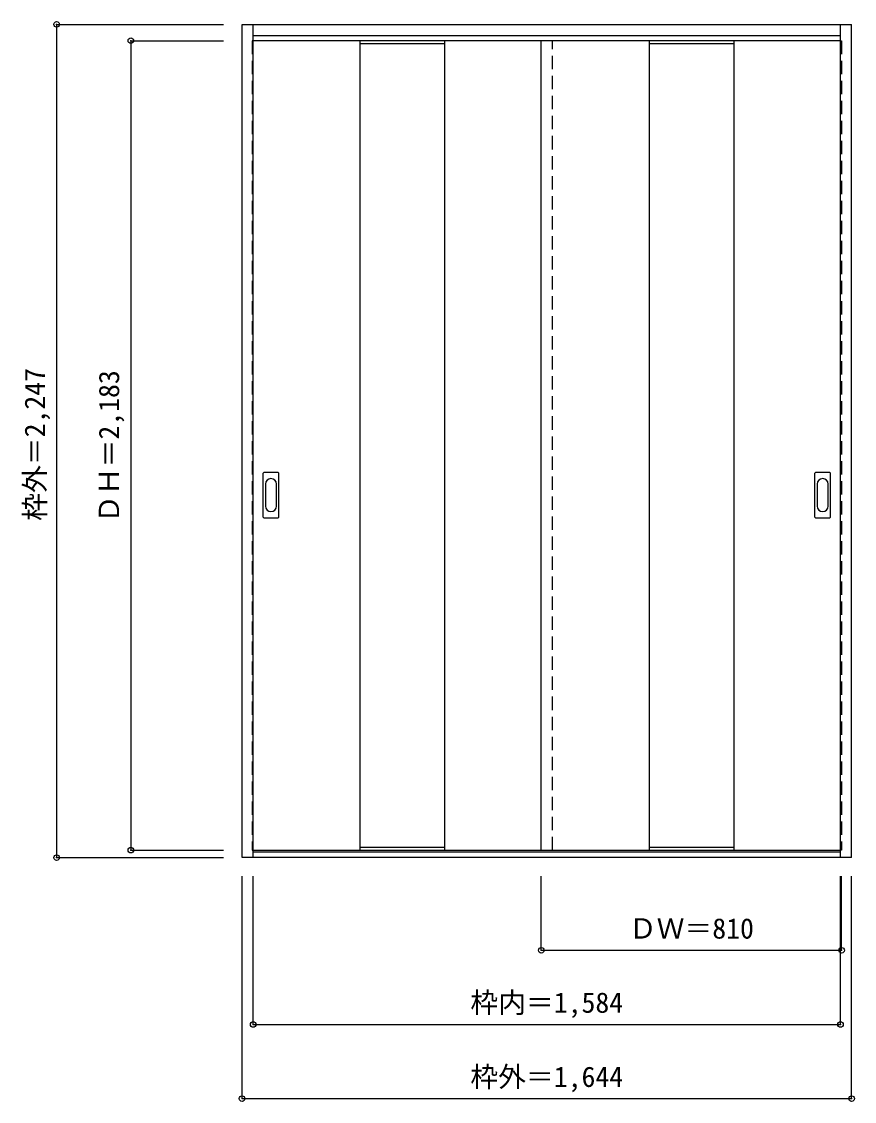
# Model space of a CAD drawing. Units: millimetres, scale not verified. Extents: x -1294 to 952, y -1377 to 1535.
import ezdxf
from ezdxf.enums import TextEntityAlignment as Align

# ---------------------------------------------------------------- set-up
doc = ezdxf.new("R2010")
doc.units = ezdxf.units.MM
doc.header["$LTSCALE"] = 30
doc.header["$PDMODE"] = 32
doc.header["$PDSIZE"] = 15
doc.linetypes.add('DASHED1', pattern=[1.8, 1.2, -0.6])
doc.layers.add('0-0', color=3, linetype='Continuous')
doc.layers.add('0-1_寸法', color=7, linetype='Continuous')
doc.styles.add('ＭＳ ゴシック', font='')
doc.styles.get('ＭＳ ゴシック').set_extended_font_data('MS Gothic')

msp = doc.modelspace()

# ---------------------------------------------------------------- linework, layer by layer
at = {"layer": '0-0'}
for p, q in [((-699.2, -719.8), (-699.2, 1527.2)), ((-699.2, 1527.2), (944.8, 1527.2)), ((-669.2, -719.8), (-669.2, 1527.2)), ((914.8, -699.26), (914.8, 1527.2)), ((944.8, -719.8), (944.8, 1527.2)), ((-669.2, 1497.2), (914.8, 1497.2)), ((914.8, 1483.2), (-669.2, 1483.2)), ((-381.2, 1483.2), (-381.2, -699.8)), ((-153.2, 1483.2), (-153.2, -699.8)), ((107.8, -699.8), (107.8, 1483.2)), ((398.8, 1483.2), (398.8, -699.8)), ((626.8, 1483.2), (626.8, -699.8)), ((-642.2, 198.2), (-642.2, 317.2)), ((-601.7, 318.7), (-640.7, 318.7)), ((-600.2, 198.2), (-600.2, 317.2)), ((845.8, 198.2), (845.8, 317.2)), ((886.3, 318.7), (847.3, 318.7)), ((887.8, 198.2), (887.8, 317.2)), ((-640.7, 196.7), (-601.7, 196.7)), ((847.3, 196.7), (886.3, 196.7)), ((944.8, -719.8), (-699.2, -719.8)), ((-669.2, -699.8), (914.8, -699.8)), ((914.8, -704.8), (-669.2, -704.8))]:
    msp.add_line(p, q, dxfattribs=at)
at = {"layer": '0-0', "color": 4, "linetype": 'DASHED1'}
for p, q in [((-672.2, 1483.2), (-672.2, -699.8)), ((-669.2, 1483.2), (-672.2, 1483.2)), ((137.8, -699.8), (137.8, 1483.2)), ((914.8, 1483.2), (917.8, 1483.2)), ((917.8, 1483.2), (917.8, -699.8)), ((-672.2, -699.8), (-669.2, -699.8)), ((917.8, -699.8), (914.8, -699.8))]:
    msp.add_line(p, q, dxfattribs=at)
at = {"layer": '0-0', "color": 7}
for p, q in [((-381.2, 1475.2), (-153.2, 1475.2)), ((398.8, 1475.2), (626.8, 1475.2)), ((-636.2, 287.3), (-636.2, 228.1)), ((-606.2, 228.1), (-606.2, 287.3)), ((851.8, 287.3), (851.8, 228.1)), ((881.8, 228.1), (881.8, 287.3)), ((-381.2, -691.8), (-153.2, -691.8)), ((398.8, -691.8), (626.8, -691.8))]:
    msp.add_line(p, q, dxfattribs=at)
at = {"layer": '0-0'}
msp.add_lwpolyline([(914.8, -719.8), (914.8, -699.6), (914.8, -699.26)], dxfattribs=at)
for centre, start, end in [((-640.7, 317.2), 90, 180), ((-601.7, 317.2), 0, 90), ((847.3, 317.2), 90, 180), ((886.3, 317.2), 0, 90), ((-640.7, 198.2), 180, 270), ((-601.7, 198.2), 270, 0), ((847.3, 198.2), 180, 270), ((886.3, 198.2), 270, 0)]:
    msp.add_arc(centre, 1.5, start, end, dxfattribs=at)
at = {"layer": '0-0', "color": 7}
for centre, start, end in [((-621.2, 287.3), 0, 180), ((866.8, 287.3), 0, 180), ((-621.2, 228.1), 180, 0), ((866.8, 228.1), 180, 0)]:
    msp.add_arc(centre, 15, start, end, dxfattribs=at)
at = {"layer": '0-1_寸法', "color": 4}
for p, q in [((-1199.2, 1527.2), (-1199.2, -719.8)), ((-1199.2, 1527.2), (-749.2, 1527.2)), ((-999.2, 1483.2), (-749.2, 1483.2)), ((-999.2, 1483.2), (-999.2, -699.8)), ((-1199.2, -719.8), (-749.2, -719.8)), ((-999.2, -699.8), (-749.2, -699.8)), ((-699.2, -1369.8), (-699.2, -769.8)), ((-669.2, -1169.8), (-669.2, -769.8)), ((107.8, -969.8), (107.8, -769.8)), ((917.8, -969.8), (917.8, -769.8)), ((107.8, -969.8), (917.8, -969.8))]:
    msp.add_line(p, q, dxfattribs=at)
for points in [[(-699.2, -1369.8), (944.8, -1369.8), (944.8, -769.8)], [(-669.2, -1169.8), (914.8, -1169.8), (914.8, -769.8)]]:
    msp.add_lwpolyline(points, dxfattribs=at)
at = {"layer": '0-1_寸法'}
for p in [(-1199.2, 1527.2), (-999.2, 1483.2), (-999.2, -699.8), (-1199.2, -719.8), (107.8, -969.8), (917.8, -969.8), (-669.2, -1169.8), (914.8, -1169.8), (-699.2, -1369.8), (944.8, -1369.8)]:
    msp.add_point(p, dxfattribs=at)

# ---------------------------------------------------------------- texts
at = {"layer": '0-1_寸法', "style": 'ＭＳ ゴシック'}
for s, p in [('枠外＝2,247', (-1214.2, 188.45)), ('ＤＨ＝2,183', (-1014.2, 182.45))]:
    msp.add_text(s, height=54.99, rotation=90, dxfattribs=at).set_placement(p, align=Align.BOTTOM_LEFT)
for s, p in [('ＤＷ＝810', (344.05, -954.8)), ('枠内＝1,584', (-83.45, -1154.8)), ('枠外＝1,644', (-83.45, -1354.8))]:
    msp.add_text(s, height=54.99, dxfattribs=at).set_placement(p, align=Align.BOTTOM_LEFT)

doc.saveas('drawing.dxf')
